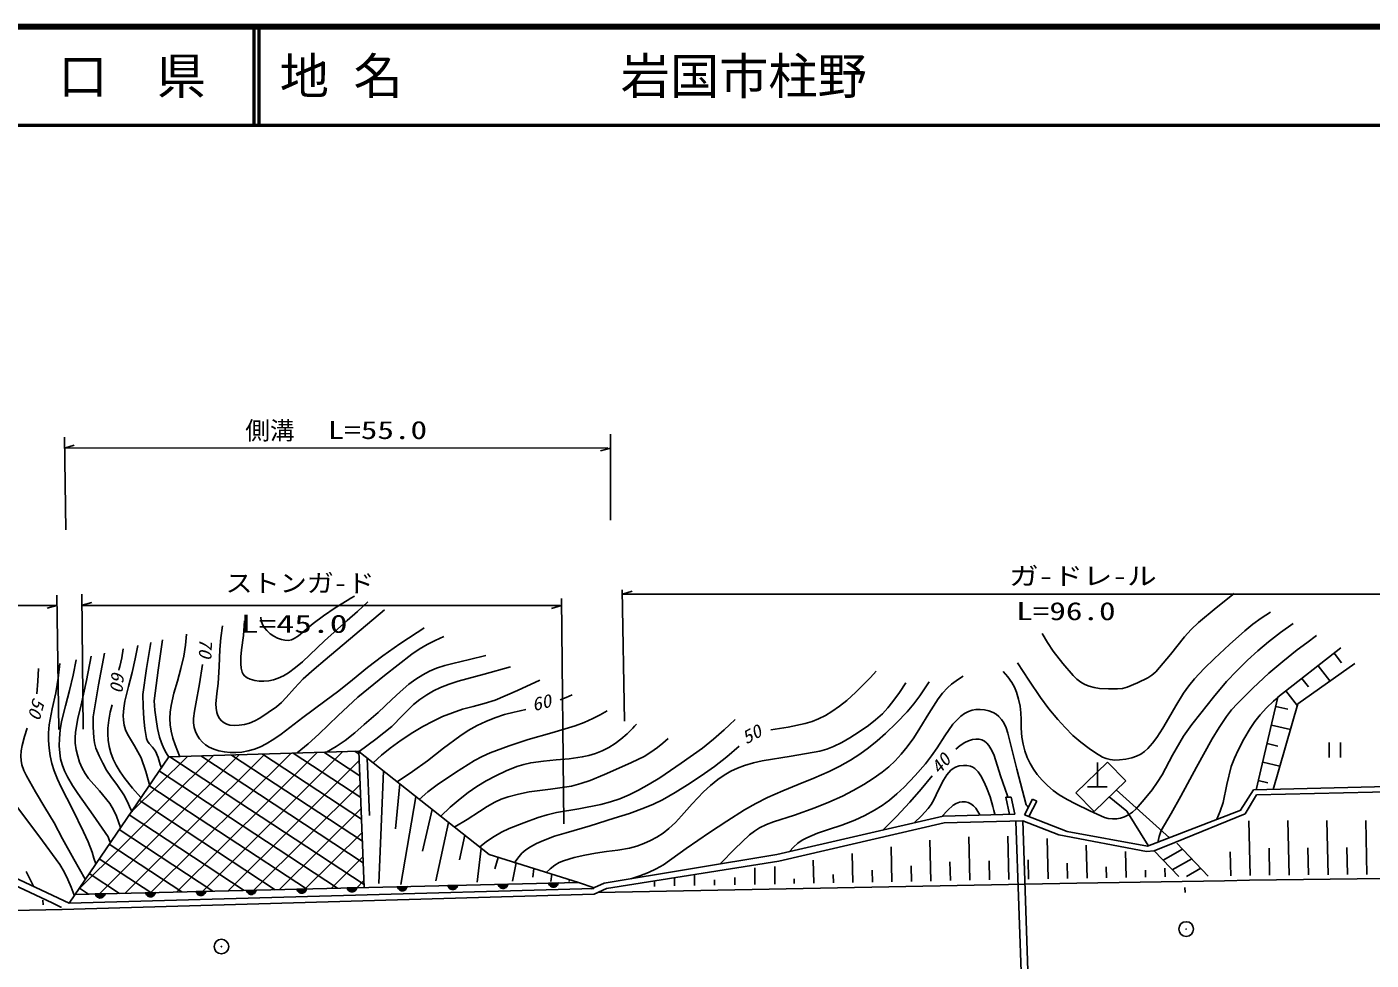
# Model space of a CAD drawing. Units: millimetres, scale not verified. Extents: x 40000 to 680000, y 20000 to 380000.
# Drawn here: x 344685 to 481270, y 285157 to 380000 of the extents above; entities that cross this region are included whole.
import ezdxf
from ezdxf.enums import TextEntityAlignment as Align

# ---------------------------------------------------------------- set-up
doc = ezdxf.new("R2010")
doc.units = ezdxf.units.MM
doc.header["$LTSCALE"] = 1000
for name, color, linetype, lineweight in [('M-BGD', 7, 'Continuous', 25), ('M-TTL', 2, 'Continuous', 140), ('M-TTL-LINE', 7, 'Continuous', 50)]:
    doc.layers.add(name, color=color, linetype=linetype, lineweight=lineweight)
doc.layers.add('M-TTL-TXT', color=7, linetype='Continuous')
doc.styles.add('ＭＳ ゴシック', font='')
doc.styles.get('ＭＳ ゴシック').set_extended_font_data('MS Gothic')

# ---------------------------------------------------------------- blocks, each defined once
blk = doc.blocks.new('BUHIN1')
at = {"color": 7, "linetype": 'Continuous', "lineweight": 25}
for radius in [746, 22.5]:
    blk.add_circle((0, 0), radius, dxfattribs=at)
blk = doc.blocks.new('BUHIN78')
at = {"color": 7, "linetype": 'Continuous', "lineweight": 25}
for p, q in [((945, 51), (-290, 901)), ((-943, -47), (293, -898))]:
    blk.add_line(p, q, dxfattribs=at)
blk = doc.blocks.new('BUHIN80')
at = {"color": 7, "linetype": 'Continuous', "lineweight": 25}
for p, q in [((-427, -83), (-96, 424)), ((-213, 360), (-417, 48)), ((-10, 442), (-407, -167)), ((-382, -243), (67, 446)), ((141, 445), (-351, -309)), ((-312, -364), (207, 432))]:
    blk.add_line(p, q, dxfattribs=at)
blk.add_lwpolyline([(-273, -419), (-348, -322), (-398, -221), (-437, -79), (-427, 46), (-394, 165), (-309, 294), (-214, 372), (-103, 432), (42, 453), (156, 450), (273, 419)], close=True, dxfattribs=at)

msp = doc.modelspace()

# ---------------------------------------------------------------- linework, layer by layer
at = {"layer": 'M-BGD'}
for p, q in [((348626, 328874), (348499, 338295)), ((348499, 337200), (349497, 337495)), ((403971, 338614), (403971, 329871)), ((348550, 337200), (403719, 337207)), ((403971, 337200), (402974, 336904)), ((350395, 308635), (350263, 322353)), ((405421, 309451), (405181, 322786)), ((405189, 322345), (406186, 322645)), ((405189, 322345), (501737, 322341)), ((304913, 321208), (347736, 321209)), ((347736, 321209), (346738, 320916)), ((347720, 322241), (347929, 308597)), ((350290, 321222), (351288, 321517)), ((350290, 321209), (398869, 321198)), ((399005, 321186), (398007, 320891)), ((399005, 321913), (399250, 299014)), ((471799, 311879), (478193, 316882)), ((477507, 316345), (478261, 315382)), ((473824, 311210), (479611, 315304)), ((475877, 315069), (477068, 313547)), ((474246, 313793), (474922, 312929)), ((469591, 302466), (471799, 311879)), ((472615, 312517), (473799, 311004)), ((471304, 302509), (473824, 311210)), ((471578, 310936), (472813, 310646)), ((471136, 309051), (473086, 308594)), ((366265, 306026), (352054, 291889)), ((368899, 306107), (354669, 291952)), ((371533, 306188), (357284, 292014)), ((359110, 305805), (378428, 306400)), ((374166, 306269), (359899, 292076)), ((376800, 306350), (362514, 292139)), ((365479, 306001), (378780, 297261)), ((368610, 306098), (378695, 299471)), ((371741, 306194), (378610, 301681)), ((374872, 306291), (378525, 303891)), ((378003, 306387), (378440, 306100)), ((378428, 306400), (378962, 292531)), ((378430, 306347), (391668, 295877)), ((470694, 307166), (471799, 306907)), ((348969, 290934), (359110, 305805)), ((363631, 305944), (349870, 292256)), ((360997, 305863), (355253, 300150)), ((359216, 305809), (378950, 292842)), ((362347, 305905), (378865, 295052)), ((378388, 305390), (365129, 292201)), ((379258, 305692), (379511, 299849)), ((451282, 302163), (454501, 305274)), ((453462, 305257), (453460, 302757)), ((454501, 305274), (456335, 303376)), ((470251, 305282), (471987, 304874)), ((358161, 304348), (376245, 292466)), ((380912, 304383), (380456, 292956)), ((456335, 303376), (453115, 300265)), ((469809, 303397), (470786, 303168)), ((357178, 302840), (373082, 292391)), ((378558, 303021), (367744, 292263)), ((382567, 303075), (382124, 298500)), ((453115, 300265), (451282, 302163)), ((452453, 302758), (454466, 302756)), ((455378, 302452), (460778, 297589)), ((469306, 302459), (468010, 300396)), ((468475, 300010), (469640, 301970)), ((469306, 302459), (484988, 302854)), ((484992, 302318), (469640, 301970)), ((356195, 301332), (369918, 292315)), ((378652, 300576), (370359, 292326)), ((384222, 301766), (382674, 292835)), ((444143, 301720), (444685, 301727)), ((444143, 301720), (444513, 299967)), ((444685, 301727), (445054, 299981)), ((446867, 301510), (446058, 299924)), ((447290, 301296), (446501, 299750)), ((446868, 301511), (447290, 301296)), ((454646, 301744), (456435, 300297)), ((355087, 299906), (366755, 292240)), ((385876, 300457), (384895, 296239)), ((387531, 299149), (386239, 293228)), ((420898, 295904), (437790, 299799)), ((437790, 299799), (445054, 299981)), ((437878, 299101), (445865, 299301)), ((445181, 299284), (446871, 250240)), ((445865, 299301), (449546, 297891)), ((445881, 299301), (447572, 250229)), ((446058, 299924), (450379, 298235)), ((456435, 300297), (458622, 296804)), ((458535, 296731), (468016, 300398)), ((468475, 300010), (461339, 297094)), ((468979, 293756), (468855, 299324)), ((472934, 293796), (472811, 299336)), ((476890, 293835), (476767, 299343)), ((480845, 293874), (480723, 299349)), ((354073, 298419), (363592, 292164)), ((378747, 298131), (372974, 292388)), ((389186, 297840), (388657, 295365)), ((421074, 295226), (437878, 299101)), ((444475, 293350), (444365, 297760)), ((449546, 297891), (458441, 296186)), ((450379, 298235), (458535, 296731)), ((353059, 296932), (360429, 292089)), ((390840, 296531), (390437, 293066)), ((432576, 293119), (432488, 296681)), ((436542, 293196), (436439, 297356)), ((440508, 293273), (440399, 297672)), ((448441, 293427), (448340, 297507)), ((452407, 293501), (452324, 296846)), ((459228, 296268), (461339, 297094)), ((460141, 295316), (462109, 296426)), ((461525, 297034), (464724, 293704)), ((470957, 293776), (470895, 296532)), ((474912, 293815), (474850, 296572)), ((478867, 293854), (478806, 296611)), ((338028, 295297), (347252, 290968)), ((338391, 295898), (348969, 290934)), ((352044, 295444), (357266, 292014)), ((378841, 295685), (375589, 292450)), ((400737, 293050), (391668, 295877)), ((392575, 295594), (392221, 294450)), ((394389, 295029), (394042, 293181)), ((403335, 292969), (420898, 295904)), ((403584, 292424), (421074, 295226)), ((424644, 292966), (424585, 295331)), ((428610, 293042), (428537, 296006)), ((438525, 293235), (438478, 295151)), ((442492, 293312), (442444, 295243)), ((446458, 293389), (446409, 295335)), ((456373, 293566), (456308, 296185)), ((458441, 296186), (459228, 296268)), ((459237, 296256), (461736, 293654)), ((461071, 294348), (463039, 295458)), ((467001, 293737), (466947, 296151)), ((351030, 293957), (354103, 291938)), ((396202, 294463), (396102, 293575)), ((398016, 293898), (397924, 293138)), ((412526, 292730), (412527, 293857)), ((418654, 292849), (418655, 294520)), ((420697, 292889), (420698, 294667)), ((426627, 293004), (426606, 293858)), ((430593, 293081), (430563, 294302)), ((434559, 293158), (434520, 294746)), ((450424, 293466), (450386, 294998)), ((454390, 293534), (454363, 294641)), ((458357, 293599), (458340, 294283)), ((460340, 293631), (460318, 294515)), ((462510, 293667), (463969, 294490)), ((348969, 290934), (402301, 292444)), ((349580, 291830), (400737, 293050)), ((350016, 292470), (350940, 291863)), ((378935, 293240), (378204, 292513)), ((399830, 293332), (399773, 293149)), ((400750, 293040), (402311, 292501)), ((402069, 292390), (403335, 292969)), ((402318, 291844), (403584, 292424)), ((402747, 292041), (451368, 292984)), ((408441, 292651), (408441, 293202)), ((410484, 292691), (410484, 293529)), ((414569, 292770), (414569, 293328)), ((416611, 292810), (416612, 293552)), ((422661, 292927), (422649, 293413)), ((451368, 292984), (466370, 293231)), ((462364, 292025), (462351, 292533)), ((466370, 293231), (468919, 293270)), ((468919, 293270), (482593, 293437)), ((346325, 290766), (346315, 291238)), ((347252, 290968), (348205, 290490)), ((348262, 290314), (402318, 291844)), ((305184, 289260), (348262, 290314))]:
    msp.add_line(p, q, dxfattribs=at)
for points in [[(467341, 322411), (465523, 320958), (463741, 319456), (462997, 318757), (462297, 318017), (460871, 316225), (459380, 314451), (459001, 314132), (458579, 313858), (457540, 313341), (456475, 312880), (456004, 312773), (455509, 312723), (454581, 312716), (453663, 312769), (453140, 312850), (452615, 312993), (452177, 313168), (451769, 313395), (451371, 313707), (451010, 314068), (449962, 315303), (448973, 316561), (448392, 317431), (447839, 318335)], [(366811, 319633), (366685, 318163), (366499, 316695), (366427, 315993), (366415, 315271), (366451, 314843), (366546, 314429), (366651, 314221), (366811, 314039), (367075, 313855), (367388, 313712), (367832, 313579), (368276, 313508), (368763, 313493), (369256, 313538), (369745, 313637), (370227, 313797), (370761, 314053), (371274, 314367), (371992, 314901), (372678, 315487), (374929, 317593), (377224, 319659), (378267, 320602), (379314, 321554)], [(368441, 320009), (368503, 319636), (368626, 319271), (368818, 318943), (369063, 318644), (369397, 318333), (369772, 318068), (370144, 317875), (370557, 317730), (370908, 317661), (371265, 317653), (371559, 317713), (371847, 317834), (372285, 318122), (372708, 318474), (373762, 319350), (374822, 320155), (376001, 320951), (377235, 321711), (377605, 321932), (377985, 322158)], [(364565, 319115), (364400, 317921), (364295, 316718), (364234, 314986), (364114, 313269), (363969, 312246), (363883, 311205), (363901, 310759), (363981, 310314), (364093, 310002), (364266, 309704), (364471, 309466), (364724, 309268), (365009, 309130), (365317, 309050), (365773, 309012), (366245, 309034), (366785, 309110), (367310, 309245), (367843, 309467), (368360, 309749), (369218, 310305), (370039, 310909), (370548, 311351), (371018, 311839), (371870, 312805), (372766, 313730), (373859, 314723), (374998, 315677), (378014, 318215), (381035, 320771)], [(445325, 315370), (446477, 313593), (447685, 311840), (448536, 310705), (449434, 309608), (450177, 308784), (450970, 307994), (451762, 307316), (452605, 306673), (453270, 306211), (453969, 305798), (454343, 305640), (454743, 305536), (455217, 305490), (455713, 305504), (456344, 305583), (456968, 305723), (457432, 305882), (457866, 306094), (458250, 306359), (458599, 306673), (459066, 307201), (459494, 307775), (460115, 308727), (460683, 309710), (461420, 311011), (462209, 312282), (462738, 313023), (463320, 313734), (464318, 314785), (465368, 315803), (466873, 317235), (468426, 318630), (469241, 319289), (470100, 319904), (470576, 320215), (471057, 320518)], [(360896, 318269), (360793, 317156), (360630, 316054), (360332, 314781), (359975, 313523), (359625, 312283), (359332, 311025), (359239, 310372), (359207, 309714), (359242, 309074), (359339, 308430), (359512, 307720), (359746, 307021), (359984, 306418), (360240, 305811)], [(362535, 315213), (362226, 313227), (361850, 311204), (361704, 310451), (361620, 309701), (361626, 309256), (361693, 308806), (361816, 308404), (362001, 308010), (362233, 307651), (362520, 307322), (362849, 307043), (363214, 306813), (363681, 306597), (364173, 306437), (364748, 306315), (365334, 306252), (365919, 306248), (366517, 306305), (367167, 306428), (367809, 306612), (368412, 306846), (369002, 307140), (369772, 307604), (370520, 308125), (372733, 309821), (374972, 311462), (376380, 312517), (377763, 313629), (379292, 314886), (380859, 316096), (382576, 317302), (384337, 318464), (384698, 318698), (385068, 318938)], [(443870, 314497), (444344, 313955), (444767, 313380), (445028, 312900), (445237, 312391), (445449, 311688), (445603, 310964), (445686, 310303), (445709, 309625), (445711, 308717), (445774, 307803), (445904, 307116), (446096, 306430), (446334, 305764), (446627, 305122), (446961, 304556), (447345, 304022), (447844, 303437), (448390, 302889), (448966, 302391), (449577, 301942), (450383, 301465), (451227, 301036), (452680, 300318), (454166, 299650), (454563, 299545), (454979, 299500), (455401, 299515), (455815, 299591), (456222, 299729), (456614, 299926), (457015, 300203), (457387, 300534), (458219, 301468), (459012, 302448), (459547, 303203), (460039, 304001), (461096, 305974), (462208, 307923), (463063, 309105), (463974, 310262), (465259, 311880), (466589, 313458), (467623, 314567), (468701, 315634), (469747, 316590), (470839, 317507), (472076, 318449), (473342, 319353)], [(355944, 317126), (355702, 315759), (355399, 314396), (354996, 312950), (354651, 311484), (354531, 310763), (354471, 310027), (354489, 309540), (354569, 309048), (354710, 308571), (354912, 308105), (355636, 306921), (356300, 305716), (356768, 304311), (357193, 302878)], [(357267, 317431), (356840, 314801), (356473, 312159), (356492, 310923), (356571, 309677), (356670, 308680), (356832, 307666), (356940, 307403), (357101, 307172), (357456, 306807), (357764, 306406), (358024, 305743), (358230, 305054), (358283, 304862), (358336, 304671)], [(358475, 317710), (358026, 314613), (357635, 311492), (357690, 310548), (357805, 309607), (357955, 308705), (358165, 307813), (358356, 307237), (358607, 306675), (358845, 306226), (359098, 305784)], [(372132, 306208), (373263, 307147), (374358, 308136), (376311, 310022), (378306, 311867), (381023, 314085), (383783, 316259), (384545, 316773), (385345, 317240), (386186, 317652), (387054, 318035)], [(459598, 297113), (459744, 297727), (459946, 298318), (460970, 300053), (461946, 301827), (463511, 304758), (465128, 307659), (465820, 308804), (466568, 309923), (467100, 310606), (467680, 311253), (469255, 312805), (470870, 314312), (472298, 315518), (473761, 316674), (474740, 317411), (475733, 318135)], [(349709, 315688), (349399, 314108), (349030, 312542), (348593, 310993), (348212, 309422), (348072, 308555), (347990, 307668), (347976, 306947), (348023, 306218), (348116, 305627), (348271, 305039), (348514, 304393), (348813, 303769), (349318, 302904), (349871, 302074), (351429, 299898), (352935, 297689), (353061, 297387), (353179, 297071)], [(351228, 316038), (350740, 313569), (350192, 311106), (349879, 309723), (349623, 308317), (349583, 307760), (349604, 307192), (349696, 306528), (349846, 305876), (350043, 305271), (350301, 304677), (350600, 304137), (350957, 303619), (352059, 302363), (353116, 301065), (353480, 300443), (353788, 299798), (354003, 299221), (354194, 298623)], [(352587, 316352), (351972, 313128), (351414, 309882), (351419, 308834), (351485, 307771), (351562, 307228), (351701, 306690), (352019, 305925), (352398, 305172), (352785, 304474), (353227, 303801), (353909, 302894), (354543, 301953), (354911, 301258), (355228, 300529), (355299, 300353), (355369, 300178)], [(354459, 316784), (354318, 315882), (354117, 314990), (354070, 314807), (354023, 314624)], [(375138, 306299), (376105, 306862), (377037, 307474), (378010, 308254), (378956, 309089), (380386, 310335), (381775, 311627), (382618, 312433), (383502, 313196), (384189, 313695), (384911, 314145), (385599, 314510), (386313, 314820), (387137, 315093), (387980, 315308), (389642, 315700), (391310, 316100)], [(343184, 314183), (343361, 312677), (343478, 311159), (343484, 310388), (343429, 309623), (343302, 308879), (343113, 308135), (342541, 306231), (342024, 304297), (342048, 303958), (342134, 303622), (342501, 302761), (342917, 301938), (343300, 301290), (343736, 300671), (345907, 297787), (348032, 294863), (348461, 294119), (348842, 293339), (349173, 292557), (349485, 291764)], [(345878, 314804), (345814, 313514), (345702, 312225)], [(348042, 315303), (347860, 313803), (347619, 312314), (347258, 310697), (346955, 309059), (346888, 308270), (346881, 307467), (346933, 306696), (347046, 305922), (347221, 305150), (347455, 304394), (347784, 303555), (348167, 302740), (349327, 300489), (350435, 298206), (350899, 297175), (351310, 296113), (351502, 295524), (351683, 294931)], [(378456, 306362), (380131, 307599), (381766, 308883), (382840, 310022), (383960, 311119), (384624, 311648), (385333, 312134), (386008, 312524), (386721, 312866), (387597, 313208), (388500, 313496), (391156, 314211), (393819, 314958)], [(420273, 308546), (422024, 308848), (423778, 309211), (424466, 309415), (425133, 309675), (425821, 310017), (426482, 310413), (427251, 310953), (427991, 311545), (428910, 312375), (429797, 313258), (430393, 313883), (430991, 314521)], [(379868, 305211), (380707, 305974), (381586, 306692), (382727, 307514), (383912, 308293), (384913, 308895), (385952, 309450), (386920, 309899), (387921, 310295), (388961, 310645), (390031, 310941), (391156, 311225), (392260, 311567), (394549, 312569), (396818, 313595)], [(397429, 294026), (397859, 294448), (398323, 294819), (398753, 295064), (399224, 295261), (400294, 295575), (401379, 295832), (402475, 296037), (403591, 296185), (404747, 296335), (405905, 296546), (406649, 296745), (407375, 297001), (408051, 297303), (408703, 297660), (409323, 298069), (409915, 298532), (410584, 299149), (411216, 299815), (412300, 301048), (413434, 302248), (414148, 302905), (414901, 303516), (415535, 303955), (416200, 304343), (416895, 304672), (417613, 304947), (418505, 305209), (419412, 305413), (422335, 305876), (425250, 306399), (425950, 306602), (426638, 306865), (427484, 307272), (428314, 307738), (429267, 308343), (430196, 309003), (430917, 309575), (431606, 310198), (432165, 310792), (432686, 311435), (433354, 312371), (433994, 313345)], [(406066, 293432), (406961, 293718), (407846, 294066), (408614, 294431), (409354, 294850), (411686, 296502), (414060, 298110), (415816, 299293), (417612, 300429), (418760, 301075), (419946, 301673), (421490, 302356), (423066, 302989), (424648, 303632), (426204, 304330), (427302, 304880), (428382, 305488), (429309, 306078), (430210, 306724), (431086, 307433), (431922, 308187), (433047, 309266), (434130, 310389), (434790, 311187), (435410, 312031), (435889, 312733), (436365, 313452)], [(415177, 294964), (416627, 296451), (418125, 297900), (418616, 298269), (419138, 298586), (419835, 298923), (420563, 299208), (422672, 299891), (424747, 300626), (426168, 301198), (427567, 301827), (428649, 302382), (429714, 302996), (430661, 303600), (431574, 304253), (432254, 304809), (432901, 305415), (433532, 306094), (434125, 306821), (434791, 307748), (435416, 308720), (436323, 310228), (437283, 311709), (437725, 312292), (438212, 312835), (438633, 313214), (439100, 313553), (439463, 313783), (439833, 314005)], [(398877, 311606), (399483, 311849), (400084, 312110)], [(465596, 299469), (465949, 300306), (466244, 301160), (466618, 303000), (467053, 304832), (467374, 305669), (467756, 306496), (468335, 307601), (468970, 308684), (469456, 309405), (469995, 310095), (470643, 310796), (471344, 311465), (471581, 311681), (471826, 311903)], [(356270, 301673), (355422, 302631), (354621, 303628), (354164, 304286), (353759, 304976), (353469, 305581), (353230, 306221), (353058, 306852), (352946, 307495), (352898, 308113), (352910, 308740), (353004, 309542), (353159, 310350), (353246, 310734), (353335, 311117)], [(382325, 303272), (383873, 304319), (385385, 305413), (387001, 306688), (388664, 307922), (389536, 308477), (390449, 308986), (391326, 309408), (392234, 309779), (393211, 310102), (394203, 310367), (394796, 310508), (395391, 310643)], [(384551, 301482), (385436, 302254), (386360, 302979), (388245, 304238), (390164, 305447), (390949, 305858), (391763, 306216), (393685, 306935), (395618, 307593), (398015, 308248), (400399, 308961), (401304, 309310), (402183, 309714), (402921, 310093), (403651, 310488)], [(422188, 296202), (422584, 296652), (423018, 297055), (423456, 297349), (423929, 297594), (425032, 298043), (426146, 298431), (427477, 298883), (428799, 299395), (429811, 299870), (430796, 300399), (431576, 300883), (432322, 301417), (433089, 302056), (433817, 302742), (434930, 303911), (435994, 305116), (436605, 305902), (437166, 306721), (437946, 307936), (438785, 309130), (439161, 309558), (439580, 309944), (439947, 310205), (440344, 310415), (440720, 310550), (441111, 310626), (441540, 310640), (441983, 310593), (442441, 310488), (442878, 310325), (443182, 310155), (443458, 309931), (443725, 309622), (443945, 309273), (444183, 308760), (444363, 308227), (445259, 304575), (446209, 300952), (446313, 300823), (446426, 300701)], [(350620, 293373), (349446, 295412), (348321, 297488), (347448, 299093), (346524, 300668), (345569, 302244), (344645, 303886), (344387, 304436), (344189, 304999), (344098, 305432), (344066, 305884), (344098, 306431), (344191, 306981), (344434, 307875), (344723, 308735)], [(386750, 299772), (387701, 300687), (388698, 301564), (389522, 302197), (390389, 302788), (391348, 303363), (392338, 303886), (393397, 304386), (394480, 304830), (395163, 305048), (395874, 305209), (397161, 305390), (398459, 305512), (399791, 305625), (401119, 305800), (401792, 305947), (402458, 306155), (403142, 306438), (403811, 306780), (404444, 307167), (405050, 307607), (405663, 308146), (406243, 308737), (406427, 308934), (406617, 309140)], [(390688, 296649), (391402, 297212), (392148, 297724), (392904, 298147), (393700, 298524), (395163, 299116), (396651, 299654), (397557, 299926), (398487, 300143), (400751, 300524), (403015, 300965), (403985, 301235), (404938, 301563), (405887, 301960), (406822, 302418), (407917, 303026), (408989, 303692), (411173, 305173), (413331, 306711), (414442, 307605), (415523, 308553), (416092, 309071), (416665, 309600)], [(388160, 298688), (389438, 299444), (390687, 300253), (391443, 300758), (392236, 301215), (392891, 301504), (393580, 301741), (394652, 302032), (395734, 302263), (397884, 302528), (400022, 302852), (400977, 303109), (401926, 303427), (403380, 304013), (404820, 304659), (406123, 305231), (407403, 305860), (408085, 306286), (408744, 306769), (409297, 307215), (409843, 307673)], [(439059, 306600), (439499, 306961), (439982, 307278), (440356, 307457), (440751, 307577), (441095, 307623), (441453, 307608), (441726, 307541), (441972, 307420), (442214, 307219), (442427, 306962), (442723, 306469), (442963, 305955), (443611, 303900), (444315, 301869), (444339, 301804), (444368, 301729)], [(394189, 295012), (394565, 295533), (394984, 296011), (395388, 296360), (395842, 296671), (396481, 297019), (397161, 297319), (398307, 297741), (399469, 298104), (401912, 298814), (404347, 299583), (405903, 300074), (407438, 300620), (408367, 301010), (409270, 301455), (410554, 302187), (411819, 302978), (413200, 303878), (414543, 304826), (415818, 305833), (417060, 306885)], [(434837, 299116), (435570, 299819), (436261, 300565), (436580, 300986), (436848, 301439), (437309, 302460), (437824, 303449), (438170, 303972), (438565, 304460), (438786, 304644), (439044, 304781), (439427, 304885), (439836, 304932), (440196, 304936), (440549, 304879), (440791, 304777), (441015, 304615), (441332, 304276), (441607, 303893), (441932, 303316), (442205, 302709), (442548, 301750), (442836, 300763), (442940, 300378), (443044, 299983)], [(431653, 298360), (433047, 299760), (434404, 301208), (435545, 302532), (436665, 303888)], [(437677, 299778), (438217, 300355), (438803, 300889), (439103, 301068), (439439, 301197), (439747, 301250), (440060, 301241), (440333, 301177), (440595, 301052), (440867, 300844), (441097, 300591), (441319, 300261), (441519, 299906)], [(344609, 294172), (345334, 292739), (345365, 292676), (345396, 292614)]]:
    msp.add_lwpolyline(points, dxfattribs=at)
at = {"layer": 'M-TTL'}
msp.add_line((680000, 380000), (40000, 380000), dxfattribs=at)
at = {"layer": 'M-TTL-LINE'}
for p, q in [((367750, 380000), (367750, 370000)), ((368250, 380000), (368250, 370000)), ((40000, 370000), (680000, 370000))]:
    msp.add_line(p, q, dxfattribs=at)

# ---------------------------------------------------------------- block references
at = {"layer": 'M-BGD', "rotation": 124.48167}
for name, p in [('BUHIN78', (477588, 306507)), ('BUHIN80', (352138, 291891)), ('BUHIN80', (357253, 292013)), ('BUHIN80', (362369, 292135)), ('BUHIN80', (367485, 292257)), ('BUHIN80', (372601, 292379)), ('BUHIN80', (377716, 292501)), ('BUHIN80', (382832, 292623)), ('BUHIN80', (387948, 292745)), ('BUHIN80', (393064, 292867)), ('BUHIN80', (398179, 292989)), ('BUHIN1', (462478, 288313)), ('BUHIN1', (364455, 286538))]:
    msp.add_blockref(name, p, dxfattribs=at)

# ---------------------------------------------------------------- texts
at = {"layer": 'M-BGD', "style": 'ＭＳ ゴシック'}
msp.add_text('側溝', height=1833, dxfattribs=at).set_placement((366878, 337509), align=Align.BOTTOM_LEFT)
for s, width, p in [('L=55.0', 1.35, (375249, 337564)), ('ガ-ドレ-ル', 1.2, (444486, 322730)), ('ストンガ-ド', 1.1, (364874, 322005)), ('L=96.0', 1.35, (445208, 319156)), ('L=45.0', 1.45, (366420, 317869))]:
    msp.add_text(s, height=1833, dxfattribs=dict(at, width=width)).set_placement(p, align=Align.BOTTOM_LEFT)
at = {"layer": 'M-BGD', "style": 'ＭＳ ゴシック', "oblique": 15, "width": 1.1}
for s, rotation, p in [('70', 267.8, (361836, 317910)), ('60', 265.3, (352912, 314653)), ('50', 254.6, (344956, 312046)), ('60', 14.7, (396271, 310051)), ('50', 28.7, (417958, 306704)), ('40', 49.9, (437701, 303680))]:
    msp.add_text(s, height=1320, rotation=rotation, dxfattribs=at).set_placement(p, align=Align.BOTTOM_LEFT)
at = {"layer": 'M-TTL-TXT', "style": 'ＭＳ ゴシック'}
msp.add_text('山\u3000口\u3000県', height=3666, dxfattribs=at).set_placement((350375, 375000), align=Align.MIDDLE_CENTER)
for s, p in [('地 名', (370380, 375000)), ('岩国市柱野', (405024, 375000))]:
    msp.add_text(s, height=3666, dxfattribs=at).set_placement(p, align=Align.MIDDLE_LEFT)

doc.saveas('drawing.dxf')
